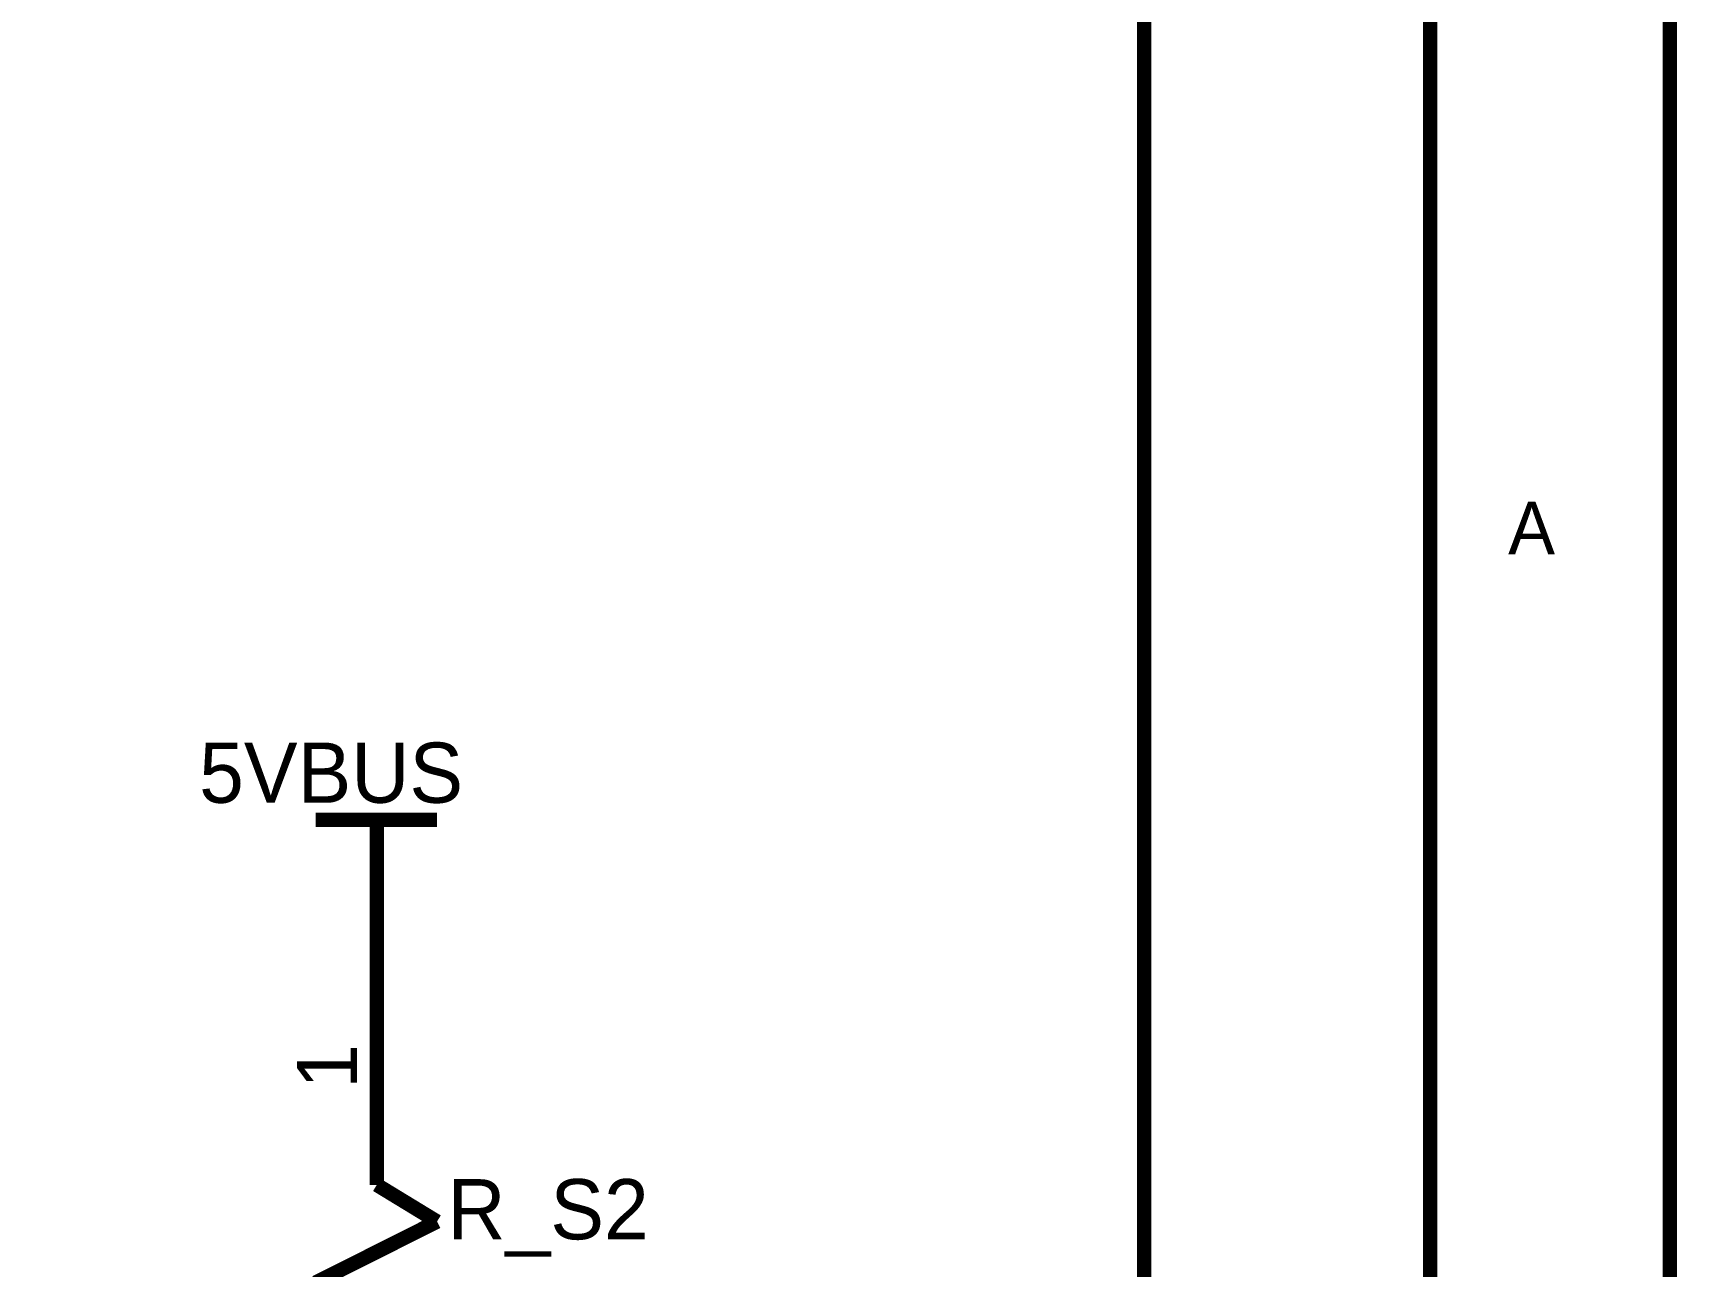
# Model space of a CAD drawing. Header units: inches. Extents: x 0 to 16.9, y 0 to 11.7.
# Drawn here: x 15.189 to 16.538, y 9.615 to 10.627 of the extents above; entities that cross this region are included whole.
import ezdxf

# ---------------------------------------------------------------- set-up
doc = ezdxf.new("R2010")
doc.units = ezdxf.units.IN
doc.header["$MEASUREMENT"] = 0
doc.layers.add('Sheet', color=255, linetype='Continuous')

msp = doc.modelspace()

# ---------------------------------------------------------------- linework, layer by layer
at = {"layer": 'Sheet'}
for points in [[(16.5323, 11.6929, 0.0118, 0.0118, 0), (16.5323, 0.0015, 0.0118, 0.0118, 0)], [(16.3356, 11.4946, 0.0118, 0.0118, 0), (16.3356, 0.1976, 0.0118, 0.0118, 0)], [(16.1011, 10.8656, 0.0118, 0.0118, 0), (16.1011, 6.889, 0.0118, 0.0118, 0)], [(15.4213, 9.9813, 0.0118, 0.0118, 0), (15.5209, 9.9813, 0.0118, 0.0118, 0)], [(15.4715, 9.8817, 0.0118, 0.0118, 0), (15.4715, 9.9813, 0.0118, 0.0118, 0)], [(15.4715, 9.6818, 0.0118, 0.0118, 0), (15.4715, 9.8817, 0.0118, 0.0118, 0)], [(15.4715, 9.6818, 0.0118, 0.0118, 0), (15.4715, 9.7112, 0.0118, 0.0118, 0)], [(15.4715, 9.6818, 0.0118, 0.0118, 0), (15.5209, 9.6517, 0.0118, 0.0118, 0)], [(15.5209, 9.6517, 0.0118, 0.0118, 0), (15.4213, 9.6016, 0.0118, 0.0118, 0)]]:
    msp.add_lwpolyline(points, format="xyseb", dxfattribs=at)
for points in [[(0.0023, 11.6929, 0.0039, 0.0039, 0), (0.0023, 0, 0.0039, 0.0039, 0), (16.5339, 0, 0.0039, 0.0039, 0), (16.5339, 11.6929, 0.0039, 0.0039, 0), (0.0023, 11.6929, 0.0039, 0.0039, 0), (0.0023, 11.6929, 0.0039, 0.0039, 0)], [(0.2021, 11.4923, 0.0039, 0.0039, 0), (0.2021, 0.1999, 0.0039, 0.0039, 0), (16.3341, 0.1999, 0.0039, 0.0039, 0), (16.3341, 11.4923, 0.0039, 0.0039, 0), (0.2021, 11.4923, 0.0039, 0.0039, 0), (0.2021, 11.4923, 0.0039, 0.0039, 0)]]:
    msp.add_lwpolyline(points, format="xyseb", close=True, dxfattribs=at)

# ---------------------------------------------------------------- texts
for s, height, p in [('A', 0.0432, (16.3996, 10.1989)), ('5VBUS', 0.04939, (15.3257, 9.9952)), ('R_S2', 0.04939, (15.5294, 9.6371))]:
    msp.add_text(s, height=height, dxfattribs=at).set_placement(p)
msp.add_text('1', height=0.0494, rotation=90, dxfattribs=at).set_placement((15.4553, 9.7606))

doc.saveas('drawing.dxf')
